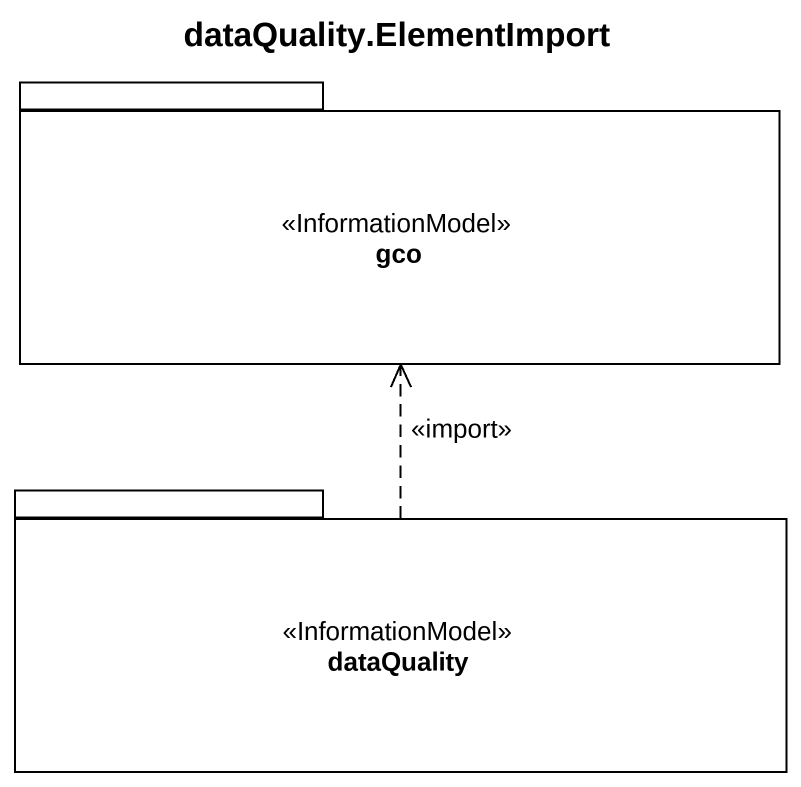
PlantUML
@startuml
title dataQuality.ElementImport
package gco <<InformationModel>> {
}
package dataQuality <<InformationModel>> {
}
dataQuality .up.> gco : <<import>>
@enduml
